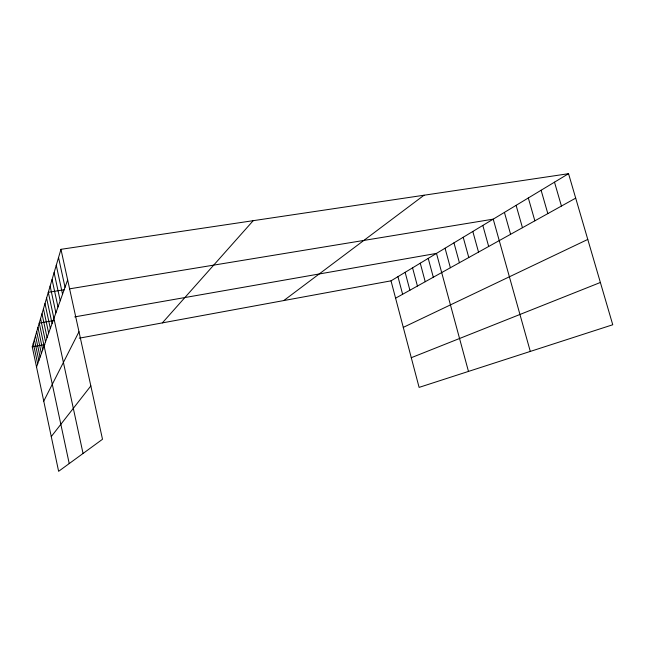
<?xml version="1.0" encoding="UTF-8"?>
<svg xmlns="http://www.w3.org/2000/svg" width="645" height="645" viewBox="0 0 645 645"><rect width="100%" height="100%" fill="white"/><g stroke="black" fill="none" stroke-linecap="round" stroke-linejoin="round"><path stroke-width="0.97" d="M60.961 249.325L102.507 439.269L58.622 471.31L32.25 346.825L60.961 249.325L568.543 173.69L612.75 324.757L419.105 387.387L391.015 280.841L568.543 173.69M36.531 367.045L67.652 279.938M43.755 401.125L78.988 331.748M51.261 436.576L90.84 385.92M162.347 322.895L253.203 220.679M283.768 300.57L424.055 195.217M395.587 298.183L575.695 198.136M403.278 327.378L587.78 239.432M411.276 357.701L600.374 282.478M32.25 346.825L44.86 344.511M79.238 338.182L391.015 280.841M54.116 320.5L39.232 323.113L69.225 463.57M74.731 316.88L436.488 253.396L468.472 371.415M64.613 289.653L48.294 292.338L83.052 453.475M69.418 288.863L493.231 219.147L530.303 351.42M554.498 182.164L561.432 206.061M541.107 190.251L547.831 213.616M528.319 197.967L534.858 220.824M516.105 205.336L522.458 227.709M504.422 212.39L510.598 234.296M482.815 225.428L488.676 246.471M472.817 231.466L478.534 252.106M463.207 237.271L468.786 257.524M453.959 242.851L459.409 262.733M445.058 248.22L450.379 267.748M428.224 258.379L433.311 277.229M420.258 263.192L425.224 281.712M412.566 267.836L417.428 286.049M405.133 272.319L409.897 290.226M397.957 276.657L402.617 294.273M58.542 257.548L65.032 287.291M56.26 265.297L62.549 294.225M54.099 272.617L60.211 300.772M52.06 279.543L58.002 306.964M50.125 286.114L55.905 312.833M46.601 298.087L52.076 323.532M44.989 303.569L50.334 328.426M43.449 308.794L48.665 333.094M41.981 313.776L47.069 337.553M40.579 318.549L45.553 341.81M37.95 327.483L42.699 349.784M36.717 331.667L41.369 353.525M35.531 335.69L40.087 357.104M34.395 339.552L38.853 360.555M33.298 343.261L37.668 363.861"/></g></svg>
